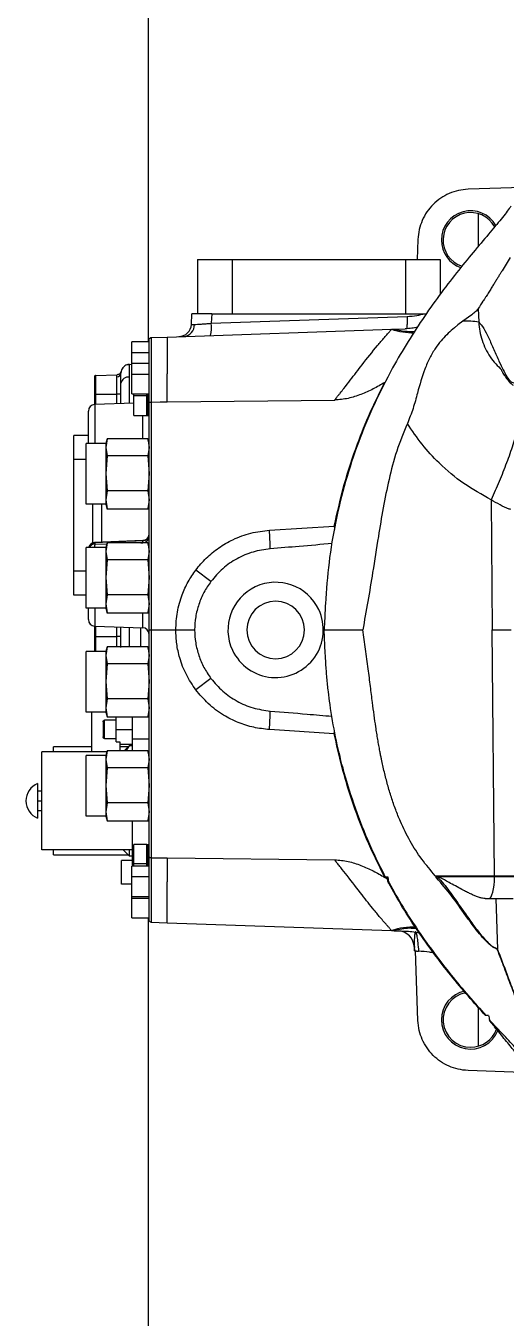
# Model space of a CAD drawing. Header units: millimetres. Extents: x -13464 to 9471, y -517 to 17126.
# Drawn here: x 5096.7 to 5207.5, y 12356.6 to 12654.9 of the extents above; entities that cross this region are included whole.
import ezdxf

# ---------------------------------------------------------------- set-up
doc = ezdxf.new("R2010")
doc.units = ezdxf.units.MM

msp = doc.modelspace()

# ---------------------------------------------------------------- linework, layer by layer
at = {"color": 7, "linetype": 'Continuous', "lineweight": 25}
for p, q in [((5124.94, 12972.7), (5124.94, 12582)), ((5211.31, 12617.65), (5198.75, 12617.21)), ((5201.14, 12604.09), (5201.14, 12611.59)), ((5187.2, 12605.66), (5187.04, 12601)), ((5208.5, 12601.45), (5206.59, 12598.39)), ((5136.34, 12601), (5144.34, 12601)), ((5136.34, 12601), (5136.34, 12588.5)), ((5144.34, 12601), (5144.34, 12588.5)), ((5144.34, 12601), (5184.34, 12601)), ((5184.34, 12601), (5184.34, 12588.5)), ((5184.34, 12601), (5192.34, 12601)), ((5192.34, 12601), (5192.34, 12593)), ((5201.11, 12589.68), (5201.11, 12589.68)), ((5201.11, 12589.68), (5201.21, 12586.56)), ((5134.9, 12586.04), (5135.03, 12588.5)), ((5139.6, 12588.5), (5139.48, 12586.29)), ((5139.48, 12586.29), (5184.67, 12587.86)), ((5139.6, 12588.5), (5188.72, 12588.5)), ((5188.72, 12588.5), (5189.14, 12588.5)), ((5197.57, 12586.78), (5196.41, 12585.89)), ((5199.61, 12588.27), (5197.57, 12586.78)), ((5129.34, 12583.11), (5181.07, 12584.91)), ((5181.07, 12584.91), (5181.68, 12584.94)), ((5181.68, 12584.94), (5184.22, 12585.02)), ((5195.66, 12585.27), (5195.24, 12584.92)), ((5196.41, 12585.89), (5195.66, 12585.27)), ((5125.14, 12582), (5121.14, 12582)), ((5121.14, 12579.5), (5121.14, 12582)), ((5125.63, 12582.98), (5129.34, 12583.11)), ((5125.14, 12579.5), (5121.14, 12579.5)), ((5121.14, 12577), (5121.14, 12579.5)), ((5112.74, 12574.23), (5117.74, 12574.4)), ((5120.58, 12576.8), (5120.57, 12576.7)), ((5120.58, 12576.8), (5121.14, 12576.82)), ((5125.14, 12577), (5121.14, 12577)), ((5121.14, 12574.5), (5121.14, 12577)), ((5125.14, 12574.5), (5121.14, 12574.5)), ((5121.14, 12570), (5121.14, 12574.5)), ((5112.64, 12569.96), (5112.64, 12574.13)), ((5112.74, 12574.23), (5112.74, 12569.96)), ((5117.68, 12569.96), (5117.68, 12573.91)), ((5112.74, 12569.96), (5112.64, 12569.96)), ((5112.64, 12567.52), (5112.64, 12569.96)), ((5112.74, 12569.96), (5117.68, 12569.96)), ((5112.74, 12569.96), (5112.74, 12567.53)), ((5118.64, 12569.96), (5117.68, 12569.96)), ((5117.68, 12567.7), (5117.68, 12569.96)), ((5121.14, 12570), (5125.14, 12570)), ((5121.64, 12569.5), (5121.64, 12570)), ((5124.64, 12569.5), (5121.64, 12569.5)), ((5121.64, 12565.02), (5121.64, 12569.5)), ((5124.64, 12569.5), (5124.64, 12570)), ((5124.64, 12565.02), (5124.64, 12569.5)), ((5124.95, 12565.01), (5124.95, 12570)), ((5129.34, 12568.15), (5168.02, 12568.55)), ((5111.14, 12558.5), (5111.14, 12566.02)), ((5121.64, 12567.84), (5112.59, 12567.52)), ((5112.59, 12567.52), (5112.59, 12558.5)), ((5125.14, 12515.5), (5125.14, 12567.97)), ((5125.63, 12568.11), (5125.63, 12515.5)), ((5121.64, 12565.02), (5124.64, 12565.02)), ((5123.7, 12559.58), (5123.7, 12565.02)), ((5124.64, 12565.02), (5124.95, 12565.01)), ((5111.14, 12560.36), (5107.74, 12560.36)), ((5107.74, 12554.86), (5107.74, 12560.36)), ((5115.44, 12559.6), (5115.14, 12558.5)), ((5115.44, 12559.58), (5115.14, 12557.62)), ((5124.85, 12559.58), (5115.44, 12559.58)), ((5125.14, 12558.5), (5124.85, 12559.61)), ((5124.85, 12559.58), (5125.14, 12557.62)), ((5110.64, 12544.5), (5110.64, 12558.5)), ((5115.14, 12558.5), (5110.64, 12558.5)), ((5115.14, 12558.5), (5115.14, 12557.62)), ((5115.14, 12557.62), (5115.14, 12551.62)), ((5115.14, 12557.62), (5115.44, 12555.66)), ((5125.14, 12557.62), (5124.85, 12555.66)), ((5107.74, 12529.06), (5107.74, 12554.86)), ((5110.64, 12554.86), (5107.74, 12554.86)), ((5115.44, 12555.66), (5115.14, 12551.62)), ((5124.85, 12555.66), (5115.44, 12555.66)), ((5124.85, 12555.66), (5125.14, 12551.62)), ((5115.14, 12551.62), (5115.44, 12547.58)), ((5115.14, 12551.62), (5115.14, 12545.5)), ((5125.14, 12551.62), (5124.85, 12547.58)), ((5115.44, 12547.58), (5115.14, 12545.5)), ((5124.85, 12547.58), (5115.44, 12547.58)), ((5124.85, 12547.58), (5125.14, 12545.5)), ((5115.14, 12544.5), (5110.64, 12544.5)), ((5112.14, 12535.59), (5112.14, 12544.5)), ((5114.14, 12544.5), (5114.14, 12535.66)), ((5115.14, 12545.5), (5115.44, 12543.42)), ((5115.14, 12545.5), (5115.14, 12544.5)), ((5115.14, 12544.5), (5115.44, 12543.4)), ((5125.14, 12545.5), (5124.85, 12543.42)), ((5124.85, 12543.39), (5125.14, 12544.5)), ((5204.07, 12545.53), (5204.34, 12515.5)), ((5115.44, 12543.42), (5124.85, 12543.42)), ((5152.9, 12538.51), (5167.88, 12539.47)), ((5123.71, 12536.14), (5112.58, 12535.67)), ((5112.59, 12535.62), (5112.59, 12535.33)), ((5115.44, 12535.6), (5115.14, 12534.5)), ((5115.44, 12535.58), (5115.14, 12533.62)), ((5124.85, 12535.58), (5115.44, 12535.58)), ((5123.2, 12535.58), (5123.7, 12535.6)), ((5123.7, 12536.09), (5123.71, 12536.13)), ((5123.7, 12535.6), (5123.7, 12536.09)), ((5125.14, 12534.5), (5124.85, 12535.61)), ((5124.85, 12535.58), (5125.14, 12533.62)), ((5110.64, 12520.5), (5110.64, 12534.5)), ((5115.14, 12534.5), (5110.64, 12534.5)), ((5112.59, 12535.33), (5115.38, 12535.4)), ((5115.14, 12534.5), (5115.14, 12533.62)), ((5115.14, 12533.62), (5115.44, 12531.66)), ((5115.14, 12533.62), (5115.14, 12527.62)), ((5125.14, 12533.62), (5124.85, 12531.66)), ((5115.44, 12531.66), (5115.14, 12527.62)), ((5124.85, 12531.66), (5115.44, 12531.66)), ((5124.85, 12531.66), (5125.14, 12527.62)), ((5107.74, 12523.56), (5107.74, 12529.06)), ((5110.64, 12529.06), (5107.74, 12529.06)), ((5115.14, 12527.62), (5115.44, 12523.58)), ((5115.14, 12527.62), (5115.14, 12521.5)), ((5125.14, 12527.62), (5124.85, 12523.58)), ((5139.41, 12526.7), (5135.91, 12529.32)), ((5110.64, 12523.56), (5107.74, 12523.56)), ((5115.44, 12523.58), (5115.14, 12521.5)), ((5115.14, 12521.5), (5115.44, 12519.42)), ((5115.14, 12521.5), (5115.14, 12520.5)), ((5124.85, 12523.58), (5115.44, 12523.58)), ((5124.85, 12523.58), (5125.14, 12521.5)), ((5125.14, 12521.5), (5124.85, 12519.42)), ((5115.14, 12520.5), (5110.64, 12520.5)), ((5111.14, 12517.9), (5111.14, 12520.5)), ((5112.59, 12520.5), (5112.59, 12516.4)), ((5115.14, 12520.5), (5115.44, 12519.4)), ((5115.44, 12519.42), (5124.85, 12519.42)), ((5123.7, 12516.01), (5123.7, 12519.42)), ((5124.85, 12519.39), (5125.14, 12520.5)), ((5112.59, 12516.4), (5123.7, 12516.01)), ((5112.64, 12513.96), (5112.64, 12516.4)), ((5112.74, 12516.39), (5112.74, 12513.96)), ((5117.68, 12513.96), (5117.68, 12516.22)), ((5125.14, 12463.04), (5125.14, 12515.5)), ((5125.63, 12515.5), (5131.3, 12515.5)), ((5125.63, 12515.5), (5125.63, 12462.89)), ((5165.8, 12510.11), (5165.52, 12515.5)), ((5204.86, 12458.75), (5204.34, 12515.5)), ((5204.34, 12515.5), (5208.68, 12515.5)), ((5112.64, 12513.96), (5112.74, 12513.96)), ((5112.64, 12510.5), (5112.64, 12513.96)), ((5112.74, 12513.96), (5117.68, 12513.96)), ((5112.74, 12513.96), (5112.74, 12510.5)), ((5118.64, 12513.96), (5117.68, 12513.96)), ((5117.68, 12511.58), (5117.68, 12513.96)), ((5110.64, 12496.5), (5110.64, 12510.5)), ((5115.14, 12510.5), (5110.64, 12510.5)), ((5115.44, 12511.6), (5115.14, 12510.5)), ((5115.44, 12511.58), (5115.14, 12509.62)), ((5115.14, 12510.5), (5115.14, 12509.62)), ((5115.14, 12509.62), (5115.14, 12503.62)), ((5115.14, 12509.62), (5115.44, 12507.66)), ((5124.85, 12511.58), (5115.44, 12511.58)), ((5125.14, 12510.5), (5124.85, 12511.61)), ((5124.85, 12511.58), (5125.14, 12509.62)), ((5125.14, 12509.62), (5124.85, 12507.66)), ((5115.44, 12507.66), (5115.14, 12503.62)), ((5124.85, 12507.66), (5115.44, 12507.66)), ((5124.85, 12507.66), (5125.14, 12503.62)), ((5115.14, 12503.62), (5115.44, 12499.58)), ((5115.14, 12503.62), (5115.14, 12497.5)), ((5125.14, 12503.62), (5124.85, 12499.58)), ((5139.41, 12504.31), (5135.91, 12501.68)), ((5115.44, 12499.58), (5115.14, 12497.5)), ((5115.14, 12497.5), (5115.44, 12495.42)), ((5115.14, 12497.5), (5115.14, 12496.5)), ((5124.85, 12499.58), (5115.44, 12499.58)), ((5124.85, 12499.58), (5125.14, 12497.5)), ((5125.14, 12497.5), (5124.85, 12495.42)), ((5115.14, 12496.5), (5110.64, 12496.5)), ((5111.89, 12487.34), (5111.89, 12496.5)), ((5114.84, 12490.42), (5114.84, 12494.67)), ((5117.54, 12494.67), (5114.84, 12494.67)), ((5115.14, 12496.5), (5115.44, 12495.4)), ((5115.44, 12495.42), (5124.85, 12495.42)), ((5117.54, 12492.54), (5117.54, 12495.42)), ((5121.24, 12495.42), (5121.24, 12490.3)), ((5124.85, 12495.39), (5125.14, 12496.5)), ((5117.54, 12492.54), (5121.24, 12492.54)), ((5117.54, 12489.63), (5117.54, 12492.54)), ((5167.88, 12491.53), (5152.9, 12492.49)), ((5111.89, 12488.49), (5103.09, 12488.49)), ((5103.09, 12487.34), (5103.09, 12488.49)), ((5114.84, 12490.42), (5117.54, 12490.42)), ((5117.54, 12489.63), (5118.39, 12489.63)), ((5118.39, 12489.63), (5118.39, 12487.58)), ((5118.39, 12489.14), (5121.24, 12489.14)), ((5120.3, 12488.49), (5118.39, 12488.49)), ((5120.55, 12488.74), (5119.39, 12487.58)), ((5120.55, 12488.72), (5119.76, 12487.58)), ((5121.24, 12488.74), (5120.55, 12488.74)), ((5120.55, 12488.74), (5120.55, 12488.72)), ((5121.24, 12488.72), (5120.55, 12488.72)), ((5125.14, 12490.3), (5121.24, 12490.3)), ((5121.24, 12490.3), (5121.24, 12487.58)), ((5100.39, 12464.74), (5100.39, 12487.34)), ((5115.37, 12487.34), (5100.39, 12487.34)), ((5110.64, 12472.5), (5110.64, 12486.5)), ((5115.14, 12486.5), (5110.64, 12486.5)), ((5115.44, 12487.6), (5115.14, 12486.5)), ((5115.44, 12487.58), (5115.14, 12485.62)), ((5115.14, 12486.5), (5115.14, 12485.62)), ((5115.14, 12485.62), (5115.44, 12483.66)), ((5115.14, 12485.62), (5115.14, 12479.62)), ((5124.85, 12487.58), (5115.44, 12487.58)), ((5125.14, 12486.5), (5124.85, 12487.61)), ((5124.85, 12487.58), (5125.14, 12485.62)), ((5125.14, 12485.62), (5124.85, 12483.66)), ((5115.44, 12483.66), (5115.14, 12479.62)), ((5124.85, 12483.66), (5115.44, 12483.66)), ((5124.85, 12483.66), (5125.14, 12479.62)), ((5099.39, 12480.04), (5099.39, 12476.04)), ((5115.14, 12479.62), (5115.44, 12475.58)), ((5115.14, 12479.62), (5115.14, 12473.5)), ((5125.14, 12479.62), (5124.85, 12475.58)), ((5100.39, 12478.29), (5099.39, 12478.29)), ((5099.39, 12476.04), (5099.39, 12472.04)), ((5099.39, 12476.04), (5100.39, 12476.04)), ((5099.39, 12473.79), (5100.39, 12473.79)), ((5115.44, 12475.58), (5115.14, 12473.5)), ((5115.14, 12473.5), (5115.44, 12471.42)), ((5115.14, 12473.5), (5115.14, 12472.5)), ((5124.85, 12475.58), (5115.44, 12475.58)), ((5124.85, 12475.58), (5125.14, 12473.5)), ((5125.14, 12473.5), (5124.85, 12471.42)), ((5115.14, 12472.5), (5110.64, 12472.5)), ((5115.14, 12472.5), (5115.44, 12471.4)), ((5115.44, 12471.42), (5124.85, 12471.42)), ((5121.24, 12471.42), (5121.24, 12464.85)), ((5124.85, 12471.39), (5125.14, 12472.5)), ((5121.24, 12464.74), (5100.39, 12464.74)), ((5103.09, 12463.59), (5103.09, 12464.74)), ((5119.15, 12464.74), (5120.55, 12463.34)), ((5120.55, 12464.74), (5120.55, 12463.34)), ((5121.24, 12464.85), (5121.24, 12461.79)), ((5121.64, 12464.85), (5121.24, 12464.85)), ((5124.64, 12465.99), (5121.64, 12465.99)), ((5121.64, 12461.5), (5121.64, 12465.99)), ((5124.64, 12465.99), (5124.95, 12466)), ((5124.64, 12461.5), (5124.64, 12465.99)), ((5124.95, 12461), (5124.95, 12466)), ((5103.09, 12463.59), (5120.3, 12463.59)), ((5121.24, 12462.29), (5118.74, 12462.29)), ((5118.74, 12456.79), (5118.74, 12462.29)), ((5120.55, 12463.34), (5121.24, 12463.34)), ((5125.14, 12461), (5121.14, 12461)), ((5121.14, 12458.5), (5121.14, 12461)), ((5121.24, 12461.79), (5121.24, 12461)), ((5121.64, 12461.79), (5121.24, 12461.79)), ((5124.64, 12461.5), (5121.64, 12461.5)), ((5121.64, 12461), (5121.64, 12461.5)), ((5124.64, 12461), (5124.64, 12461.5)), ((5129.34, 12462.85), (5168.02, 12462.46)), ((5129.34, 12462.85), (5129.34, 12457.36)), ((5125.14, 12458.5), (5121.14, 12458.5)), ((5121.14, 12454), (5121.14, 12458.5)), ((5180.18, 12457.96), (5179.54, 12458.35)), ((5191.2, 12458.75), (5204.86, 12458.75)), ((5191.41, 12458.5), (5191.37, 12458.5)), ((5191.66, 12458.5), (5191.41, 12458.5)), ((5191.66, 12458.5), (5191.67, 12458.5)), ((5191.67, 12458.5), (5191.66, 12458.5)), ((5191.67, 12458.5), (5191.67, 12458.5)), ((5204.86, 12458.5), (5191.98, 12458.5)), ((5204.86, 12458.75), (5213.59, 12458.75)), ((5204.87, 12458.5), (5204.86, 12458.75)), ((5213.59, 12458.5), (5204.86, 12458.5)), ((5121.14, 12456.79), (5118.74, 12456.79)), ((5121.14, 12454), (5125.14, 12454)), ((5121.14, 12453.5), (5121.14, 12454)), ((5125.14, 12453.5), (5121.14, 12453.5)), ((5121.14, 12449), (5121.14, 12453.5)), ((5129.34, 12447.9), (5129.34, 12454.89)), ((5205.16, 12453.5), (5205.56, 12441.72)), ((5205.16, 12453.5), (5209.14, 12453.5)), ((5121.14, 12449), (5125.14, 12449)), ((5124.94, 12449), (5124.94, 12058.3)), ((5125.63, 12448.03), (5129.34, 12447.9)), ((5129.34, 12447.9), (5181.07, 12446.09)), ((5181.07, 12446.09), (5181.68, 12446.07)), ((5181.68, 12446.07), (5184.22, 12445.98)), ((5186.4, 12441.85), (5186.44, 12441.24)), ((5187.2, 12425.34), (5186.64, 12441.39)), ((5201.14, 12419.41), (5201.14, 12428.46)), ((5203.51, 12426.5), (5202.88, 12426.5)), ((5213.35, 12413.28), (5198.75, 12413.79))]:
    msp.add_line(p, q, dxfattribs=at)
at = {"color": 7, "linetype": 'Continuous', "lineweight": 25, "flags": 128}
for points in [[(5180.72, 12584.45), (5180.91, 12584.71), (5181.07, 12584.91)], [(5120.58, 12576.8), (5120.2, 12576.75), (5120.11, 12576.73)], [(5125.63, 12568.11), (5127.71, 12568.14), (5129.34, 12568.15)], [(5167.88, 12539.47), (5167.92, 12538.89), (5167.93, 12538.7)], [(5112.59, 12535.62), (5112.58, 12535.67), (5112.58, 12535.67)], [(5167.88, 12491.53), (5167.92, 12492.12), (5167.93, 12492.31)], [(5125.63, 12462.89), (5127.71, 12462.87), (5129.34, 12462.85)], [(5203.57, 12453.5), (5203.82, 12453.6), (5204.06, 12453.88), (5204.28, 12454.35), (5204.48, 12454.97), (5204.64, 12455.73), (5204.76, 12456.59), (5204.83, 12457.53), (5204.86, 12458.5)], [(5180.44, 12457.07), (5180.43, 12457.07), (5180.43, 12457.08), (5180.44, 12457.08), (5180.45, 12457.09), (5180.46, 12457.1), (5180.48, 12457.11), (5180.5, 12457.12), (5180.52, 12457.14)]]:
    msp.add_lwpolyline(points, dxfattribs=at)
at = {"color": 7, "linetype": 'Continuous', "lineweight": 25}
for centre, radius, start, end in [((5199.34, 12605.5), 6.75, 29.7417, 180), ((5199.34, 12605.5), 6.35, 28.5404, 251.8267), ((5199.34, 12605.5), 6.75, 180, 250.5524), ((5130.94, 12585.31), 8.59, 347.5122, 6.4878), ((5198.05, 12565.12), 21.67, 81.6131, 91.2664), ((5131.9, 12586.2), 3, 272, 357), ((5132.85, 12585.98), 2.76, 276.1664, 0.8164), ((5186.51, 12602.42), 18.33, 252.7456, 269.4723), ((5117.7, 12574.86), 0.945, 268.7111, 356.6316), ((5120.64, 12574.8), 2, 139.84, 180), ((5112.74, 12574.13), 0.1, 92, 180), ((5120.37, 12572.13), 1.75, 84.0804, 169.1361), ((5112.64, 12566.02), 1.5, 92, 180), ((5124.94, 12564.81), 0.2, 0, 88), ((5070.44, 12532.8), 82.66, 0.9923, 3.9644), ((5112.64, 12534.17), 1.5, 92.407, 167.3403), ((5112.63, 12534.13), 1.49, 91.3513, 165.5923), ((5123.67, 12537.56), 1.47, 270.9784, 359.0357), ((5123.67, 12537.07), 1.47, 270.9784, 359.0357), ((5112.63, 12533.83), 1.5, 91.469, 153.3438), ((5121.05, 12534.66), 8.48, 175.4939, 181.0874), ((5154.34, 12515.5), 11, 25.1965, 205.1965), ((5154.34, 12515.5), 6.64, 90, 270), ((5154.34, 12515.5), 6.64, 270, 90), ((5112.64, 12517.9), 1.5, 180, 268), ((5154.34, 12515.5), 11, 205.1965, 25.1965), ((5123.64, 12514.51), 1.5, 0, 88), ((5070.44, 12498.21), 82.66, 356.0356, 359.0077), ((5101.01, 12476.04), 4.31, 111.9613, 248.0387), ((5124.94, 12466.2), 0.2, 272, 0), ((5180.25, 12457.93), 0.0792, 161.4688, 206.2217), ((5193.01, 12457.12), 1.92, 134.282, 142.8352), ((5180.36, 12458.01), 0.215, 213.6229, 259.742), ((5186.47, 12428.76), 18.16, 89.1751, 107.3033), ((5182.37, 12442.05), 4, 1.9318, 87.9465), ((5204.16, 12442.93), 0.455, 171.9374, 189.6048), ((5206.05, 12441.74), 0.496, 181.8249, 191.8614), ((5206.06, 12441.71), 0.494, 181.7882, 192.0611), ((5199.34, 12425.5), 6.75, 101.2506, 180), ((5199.34, 12425.5), 6.35, 100.3984, 270), ((5199.34, 12425.5), 6.75, 180, 338.1749), ((5199.34, 12425.5), 6.35, 270, 340.1373)]:
    msp.add_arc(centre, radius, start, end, dxfattribs=at)
for points, knots in [([(5198.75, 12617.21), (5198.01, 12617.15), (5196.51, 12617.01), (5194.37, 12616.29), (5192.39, 12615.21), (5190.66, 12613.77), (5189.21, 12612.03), (5188.13, 12610.06), (5187.4, 12607.91), (5187.27, 12606.42), (5187.2, 12605.66)], [0, 0, 0, 0, 0.1248471, 0.2499731, 0.3745516, 0.4998155, 0.6243097, 0.7495775, 0.8741669, 1, 1, 1, 1]), ([(5208.63, 12613.33), (5208.38, 12612.95), (5207.86, 12612.19), (5206.75, 12610.77), (5205.42, 12609.16), (5203.39, 12606.74), (5200.46, 12603.3), (5196.6, 12598.6), (5192.61, 12593.45), (5188.66, 12587.92), (5184.87, 12582.09), (5180.9, 12575.31), (5176.96, 12567.56), (5173.33, 12558.8), (5170.37, 12549.77), (5168.11, 12540.52), (5166.51, 12531.08), (5166.06, 12524.71), (5165.83, 12521.53)], [0, 0, 0, 0, 0.030675, 0.061603, 0.092632, 0.123637, 0.185799, 0.247678, 0.310101, 0.372379, 0.434563, 0.497177, 0.581003, 0.664379, 0.747722, 0.831593, 0.915801, 1, 1, 1, 1]), ([(5206.59, 12598.39), (5206.48, 12598.2), (5206.23, 12597.81), (5205.85, 12597.19), (5205.44, 12596.52), (5204.98, 12595.8), (5204.5, 12595.01), (5203.96, 12594.15), (5203.48, 12593.37), (5203.08, 12592.74), (5202.82, 12592.33), (5202.62, 12592.01), (5202.41, 12591.7), (5201.91, 12591), (5201.47, 12590.27), (5201.11, 12589.68)], [0, 0, 0, 0, 0.063614, 0.13347, 0.209569, 0.29191, 0.380493, 0.475318, 0.586615, 0.645182, 0.69241, 0.728297, 0.757118, 0.806395, 1, 1, 1, 1]), ([(5201.11, 12589.68), (5200.97, 12589.47), (5200.7, 12589.09), (5199.96, 12588.53), (5199.61, 12588.27)], [0, 0, 0, 0, 0.537735, 1, 1, 1, 1]), ([(5139.6, 12588.5), (5138.93, 12588.5), (5137.56, 12588.5), (5136.05, 12588.5), (5135.17, 12588.5), (5135.07, 12588.5), (5135.03, 12588.5)], [0, 0, 0, 0, 0.27139, 0.562085, 0.788553, 1, 1, 1, 1]), ([(5135.6, 12586.02), (5135.83, 12586.03), (5136.28, 12586.05), (5137.21, 12586.11), (5138.29, 12586.19), (5139.08, 12586.25), (5139.48, 12586.29)], [0, 0, 0, 0, 0.246865, 0.498815, 0.740572, 1, 1, 1, 1]), ([(5184.67, 12587.86), (5185.44, 12587.92), (5186.81, 12588.01), (5188.14, 12588.35), (5188.72, 12588.5)], [0, 0, 0, 0, 0.559929, 1, 1, 1, 1]), ([(5201.21, 12586.56), (5201.59, 12586.13), (5202.36, 12585.26), (5203.53, 12582.91), (5204.71, 12580.23), (5205.81, 12577.66), (5206.82, 12575.5), (5207.74, 12573.88), (5208.64, 12572.72), (5209.22, 12572.55), (5209.51, 12572.47)], [0, 0, 0, 0, 0.139374, 0.279545, 0.420282, 0.561116, 0.671506, 0.781457, 0.890912, 1, 1, 1, 1]), ([(5201.21, 12586.56), (5201.27, 12585.84), (5201.39, 12584.4), (5201.95, 12582.32), (5202.77, 12580.33), (5204.19, 12577.86), (5205.59, 12576.44), (5206.53, 12575.5)], [0, 0, 0, 0, 0.157751, 0.317625, 0.48387, 0.655771, 1, 1, 1, 1]), ([(5134.9, 12586.04), (5134.93, 12586.03), (5134.99, 12586.01), (5135.4, 12586.02), (5135.6, 12586.02)], [0, 0, 0, 0, 0.506632, 1, 1, 1, 1]), ([(5168.2, 12568.88), (5168.22, 12568.91), (5168.25, 12568.95), (5168.31, 12569.02), (5168.4, 12569.13), (5168.56, 12569.33), (5168.85, 12569.69), (5169.38, 12570.34), (5170.32, 12571.53), (5172.02, 12573.73), (5174.6, 12577.1), (5177.19, 12580.36), (5179.15, 12582.68), (5180.02, 12583.68), (5180.45, 12584.15), (5180.63, 12584.36), (5180.72, 12584.45)], [0, 0, 0, 0, 0.004107, 0.007324, 0.013086, 0.023435, 0.042101, 0.076026, 0.138349, 0.25455, 0.474234, 0.767554, 0.898108, 0.95532, 0.980377, 1, 1, 1, 1]), ([(5181.68, 12584.94), (5182.7, 12584.71), (5184.34, 12584.35), (5185.88, 12584.42), (5186.46, 12584.44)], [0, 0, 0, 0, 0.619477, 1, 1, 1, 1]), ([(5187.06, 12585.36), (5186.64, 12585.28), (5185.71, 12585.09), (5184.75, 12585.05), (5184.22, 12585.02)], [0, 0, 0, 0, 0.450069, 1, 1, 1, 1]), ([(5195.24, 12584.92), (5194.78, 12584.51), (5193.88, 12583.71), (5192.5, 12582.28), (5191.66, 12581.15), (5191.25, 12580.58)], [0, 0, 0, 0, 0.350752, 0.676177, 1, 1, 1, 1]), ([(5125.14, 12582.48), (5125.15, 12582.52), (5125.15, 12582.59), (5125.19, 12582.71), (5125.26, 12582.81), (5125.35, 12582.89), (5125.44, 12582.94), (5125.53, 12582.97), (5125.6, 12582.98), (5125.63, 12582.98)], [0, 0, 0, 0, 0.156094, 0.2915452, 0.4999968, 0.6324633, 0.7596379, 0.8819786, 1, 1, 1, 1]), ([(5125.14, 12567.97), (5125.14, 12569.48), (5125.14, 12572.51), (5125.14, 12577.36), (5125.14, 12580.54), (5125.14, 12582.48)], [0, 0, 0, 0, 0.2800791, 0.5601266, 1, 1, 1, 1]), ([(5125.63, 12582.98), (5125.63, 12581.94), (5125.63, 12579.76), (5125.63, 12576.15), (5125.63, 12572.31), (5125.63, 12569.48), (5125.63, 12568.11)], [0, 0, 0, 0, 0.2326274, 0.4919933, 0.7550369, 1, 1, 1, 1]), ([(5129.34, 12583.11), (5129.34, 12582.29), (5129.34, 12580.56), (5129.34, 12577.75), (5129.34, 12575.68), (5129.34, 12574.62)], [0, 0, 0, 0, 0.306031, 0.646091, 1, 1, 1, 1]), ([(5191.25, 12580.58), (5190.79, 12579.84), (5189.87, 12578.35), (5188.41, 12574.89), (5187.6, 12572.07), (5187.07, 12570.19)], [0, 0, 0, 0, 0.249706, 0.500354, 1, 1, 1, 1]), ([(5117.68, 12573.91), (5117.68, 12573.99), (5117.68, 12574.07), (5117.69, 12574.15), (5117.7, 12574.2), (5117.72, 12574.35), (5117.73, 12574.38), (5117.74, 12574.4)], [0, 0, 0, 0, 0.250635, 0.25988, 0.3252, 0.499961, 1, 1, 1, 1]), ([(5118.69, 12575.2), (5118.65, 12575.1), (5118.59, 12574.88), (5118.36, 12574.63), (5118.07, 12574.45), (5117.85, 12574.42), (5117.74, 12574.4)], [0, 0, 0, 0, 0.242909, 0.5, 0.757091, 1, 1, 1, 1]), ([(5118.64, 12572.46), (5118.64, 12572.84), (5118.64, 12573.62), (5118.64, 12574.56), (5118.64, 12574.71), (5118.64, 12574.8)], [0, 0, 0, 0, 0.2780113, 0.561412, 1, 1, 1, 1]), ([(5120.57, 12576.75), (5120.39, 12576.74), (5120.02, 12576.71), (5119.49, 12576.46), (5119.04, 12576.06), (5118.87, 12575.7), (5118.78, 12575.52)], [0, 0, 0, 0, 0.237866, 0.489784, 0.74723, 1, 1, 1, 1]), ([(5120.57, 12576.7), (5120.57, 12576.68), (5120.56, 12576.6), (5120.55, 12576.05), (5120.55, 12575.15), (5120.55, 12574.29), (5120.55, 12573.87)], [0, 0, 0, 0, 0.1550675, 0.4445208, 0.7261608, 1, 1, 1, 1]), ([(5129.34, 12574.29), (5129.34, 12574.35), (5129.34, 12574.46), (5129.34, 12574.57), (5129.34, 12574.62)], [0, 0, 0, 0, 0.55976, 1, 1, 1, 1]), ([(5206.45, 12575.5), (5206.45, 12575.48), (5206.45, 12575.44), (5206.54, 12575.25), (5206.75, 12574.87), (5207.22, 12574.1), (5208, 12573.06), (5208.69, 12572.3), (5209.09, 12572.07), (5209.17, 12572.02)], [0, 0, 0, 0, 0.079892, 0.175265, 0.28027, 0.524967, 0.747412, 0.947027, 1, 1, 1, 1]), ([(5118.64, 12567.86), (5118.64, 12568.09), (5118.64, 12568.9), (5118.64, 12570.57), (5118.64, 12571.75), (5118.64, 12572.46)], [0, 0, 0, 0, 0.130999, 0.472205, 1, 1, 1, 1]), ([(5120.55, 12573.87), (5120.55, 12573.41), (5120.55, 12572.46), (5120.55, 12570.74), (5120.56, 12569.16), (5120.57, 12568.15), (5120.57, 12567.8)], [0, 0, 0, 0, 0.274771, 0.55737, 0.847809, 1, 1, 1, 1]), ([(5129.34, 12568.15), (5129.34, 12569.19), (5129.34, 12571.33), (5129.34, 12573.28), (5129.34, 12574.29)], [0, 0, 0, 0, 0.482758, 1, 1, 1, 1]), ([(5167.88, 12539.47), (5168.6, 12542.69), (5170.02, 12549.12), (5172.92, 12557.84), (5176.08, 12565.71), (5178.39, 12570.34), (5179.54, 12572.65)], [0, 0, 0, 0, 0.279704, 0.560094, 0.780324, 1, 1, 1, 1]), ([(5179.54, 12572.65), (5178.66, 12572.13), (5176.88, 12571.08), (5174.05, 12569.83), (5171.11, 12568.84), (5169.05, 12568.64), (5168.02, 12568.55)], [0, 0, 0, 0, 0.249781, 0.500076, 0.75013, 1, 1, 1, 1]), ([(5210.9, 12572.11), (5211.05, 12571.71), (5211.39, 12570.84), (5211.42, 12568.65), (5211.08, 12565.74), (5210.3, 12562.24), (5209.15, 12558.31), (5207.69, 12554.12), (5206, 12549.84), (5204.71, 12546.95), (5204.07, 12545.53)], [0, 0, 0, 0, 0.111281, 0.240311, 0.371937, 0.504409, 0.633582, 0.760164, 0.882696, 1, 1, 1, 1]), ([(5168.02, 12568.55), (5168.06, 12568.61), (5168.11, 12568.72), (5168.17, 12568.83), (5168.2, 12568.88)], [0, 0, 0, 0, 0.56, 1, 1, 1, 1]), ([(5187.07, 12570.19), (5186.75, 12569), (5186.13, 12566.61), (5185.21, 12564.29), (5184.75, 12563.13)], [0, 0, 0, 0, 0.499435, 1, 1, 1, 1]), ([(5125.14, 12567.97), (5125.15, 12567.98), (5125.15, 12568), (5125.2, 12568.03), (5125.26, 12568.07), (5125.36, 12568.09), (5125.47, 12568.11), (5125.56, 12568.11), (5125.63, 12568.11)], [0, 0, 0, 0, 0.154869, 0.2900177, 0.5005177, 0.6315262, 0.7584673, 1, 1, 1, 1]), ([(5184.75, 12563.13), (5183.88, 12561.03), (5182.15, 12556.84), (5180.47, 12550.27), (5179.13, 12543.68), (5177.95, 12536.51), (5176.82, 12529.3), (5175.66, 12522.11), (5174.84, 12517.69), (5174.44, 12515.5)], [0, 0, 0, 0, 0.140078, 0.278967, 0.415977, 0.553151, 0.724358, 0.863289, 1, 1, 1, 1]), ([(5204.07, 12545.53), (5201.93, 12546.73), (5197.64, 12549.11), (5192.37, 12553.58), (5188.02, 12558.26), (5185.84, 12561.51), (5184.75, 12563.13)], [0, 0, 0, 0, 0.280226, 0.559858, 0.780857, 1, 1, 1, 1]), ([(5208.63, 12543.29), (5208.51, 12543.33), (5206.91, 12543.87), (5205.43, 12544.74), (5204.07, 12545.53)], [0, 0, 0, 0, 0.074268, 1, 1, 1, 1]), ([(5135.91, 12529.32), (5136.69, 12530.27), (5138.26, 12532.17), (5141.17, 12534.53), (5144.62, 12536.53), (5148.57, 12538), (5151.47, 12538.34), (5152.9, 12538.51)], [0, 0, 0, 0, 0.183691, 0.371467, 0.56096, 0.783, 1, 1, 1, 1]), ([(5123.7, 12536.09), (5121.62, 12536), (5117.92, 12535.85), (5114.22, 12535.69), (5112.59, 12535.62)], [0, 0, 0, 0, 0.56, 1, 1, 1, 1]), ([(5124.45, 12536.35), (5124.35, 12536.3), (5124.13, 12536.19), (5123.86, 12536.16), (5123.71, 12536.14)], [0, 0, 0, 0, 0.4364207, 1, 1, 1, 1]), ([(5153.09, 12534.23), (5151.76, 12534.04), (5149.1, 12533.66), (5145.38, 12532.04), (5142.02, 12529.77), (5140.28, 12527.72), (5139.41, 12526.7)], [0, 0, 0, 0, 0.249786, 0.500367, 0.749672, 1, 1, 1, 1]), ([(5167.38, 12535.43), (5164.86, 12535.21), (5160.09, 12534.8), (5155.33, 12534.41), (5153.09, 12534.23)], [0, 0, 0, 0, 0.529975, 1, 1, 1, 1]), ([(5131.3, 12515.5), (5131.37, 12516.88), (5131.51, 12519.65), (5132.6, 12523.38), (5134.06, 12526.64), (5135.3, 12528.43), (5135.91, 12529.32)], [0, 0, 0, 0, 0.278447, 0.560429, 0.78162, 1, 1, 1, 1]), ([(5139.41, 12526.7), (5138.85, 12525.87), (5137.72, 12524.21), (5136.56, 12521.43), (5135.79, 12518.52), (5135.68, 12516.51), (5135.63, 12515.5)], [0, 0, 0, 0, 0.249445, 0.499361, 0.748477, 1, 1, 1, 1]), ([(5165.8, 12520.89), (5165.78, 12520.44), (5165.73, 12519.54), (5165.64, 12517.75), (5165.57, 12516.4), (5165.52, 12515.5)], [0, 0, 0, 0, 0.25, 0.5, 1, 1, 1, 1]), ([(5165.83, 12521.53), (5165.82, 12521.42), (5165.81, 12521.21), (5165.8, 12521), (5165.8, 12520.89)], [0, 0, 0, 0, 0.499985, 1, 1, 1, 1]), ([(5118.64, 12511.46), (5118.64, 12511.9), (5118.64, 12512.78), (5118.64, 12514.4), (5118.64, 12515.61), (5118.64, 12516.22)], [0, 0, 0, 0, 0.325042, 0.656386, 1, 1, 1, 1]), ([(5120.57, 12516.12), (5120.57, 12515.77), (5120.56, 12514.77), (5120.55, 12513.21), (5120.55, 12512.11), (5120.55, 12511.58)], [0, 0, 0, 0, 0.21425, 0.623119, 1, 1, 1, 1]), ([(5123.24, 12511.58), (5123.24, 12512.08), (5123.24, 12513.14), (5123.23, 12514.67), (5123.22, 12515.68), (5123.22, 12516.03)], [0, 0, 0, 0, 0.362779, 0.780876, 1, 1, 1, 1]), ([(5125.14, 12515.5), (5125.15, 12515.5), (5125.17, 12515.5), (5125.3, 12515.5), (5125.46, 12515.5), (5125.57, 12515.5), (5125.63, 12515.5)], [0, 0, 0, 0, 0.270741, 0.56237, 0.789333, 1, 1, 1, 1]), ([(5131.3, 12515.5), (5131.75, 12515.5), (5132.65, 12515.5), (5133.86, 12515.5), (5134.92, 12515.5), (5135.38, 12515.5), (5135.63, 12515.5)], [0, 0, 0, 0, 0.251968, 0.499713, 0.73413, 1, 1, 1, 1]), ([(5135.91, 12501.68), (5135.14, 12502.83), (5133.59, 12505.13), (5132.22, 12508.76), (5131.43, 12512.25), (5131.34, 12514.42), (5131.3, 12515.5)], [0, 0, 0, 0, 0.278374, 0.560338, 0.781558, 1, 1, 1, 1]), ([(5135.63, 12515.5), (5135.68, 12514.5), (5135.79, 12512.5), (5136.56, 12509.58), (5137.72, 12506.79), (5138.85, 12505.14), (5139.41, 12504.31)], [0, 0, 0, 0, 0.249984, 0.499968, 0.750395, 1, 1, 1, 1]), ([(5165.52, 12515.5), (5166.55, 12515.5), (5168.51, 12515.5), (5171.59, 12515.5), (5173.39, 12515.5), (5174.44, 12515.5)], [0, 0, 0, 0, 0.310294, 0.596533, 1, 1, 1, 1]), ([(5191.2, 12458.75), (5190.12, 12460), (5187.97, 12462.5), (5185.31, 12466.75), (5183.39, 12470.62), (5182.01, 12474.03), (5181.03, 12476.85), (5180.17, 12479.76), (5179.42, 12482.69), (5178.99, 12484.66), (5178.78, 12485.65), (5178.78, 12485.65), (5178.78, 12485.66), (5178.77, 12485.67), (5178.77, 12485.7), (5178.76, 12485.74), (5178.75, 12485.82), (5178.72, 12485.96), (5178.66, 12486.23), (5178.55, 12486.76), (5178.38, 12487.66), (5178.16, 12488.86), (5177.92, 12490.23), (5177.69, 12491.65), (5177.4, 12493.53), (5177.06, 12495.89), (5176.65, 12499), (5176.21, 12502.56), (5175.7, 12506.67), (5175.14, 12511.03), (5174.67, 12514.02), (5174.44, 12515.5)], [0, 0, 0, 0, 0.082951, 0.16577, 0.250134, 0.29854, 0.348832, 0.39914, 0.449343, 0.499447, 0.499525, 0.499586, 0.499696, 0.499892, 0.500245, 0.50088, 0.502031, 0.504143, 0.508096, 0.515731, 0.531202, 0.553456, 0.576552, 0.600493, 0.625279, 0.670807, 0.719254, 0.781546, 0.849159, 0.925402, 1, 1, 1, 1]), ([(5179.65, 12458.5), (5178.26, 12461.32), (5175.54, 12466.82), (5172.35, 12475.23), (5169.91, 12483.18), (5168.1, 12490.84), (5167.08, 12496.76), (5166.49, 12501.32), (5166.17, 12504.47), (5165.94, 12507.42), (5165.84, 12509.32), (5165.8, 12510.11)], [0, 0, 0, 0, 0.1749726, 0.341719, 0.5002974, 0.6382026, 0.7798116, 0.834792, 0.8942681, 0.9557477, 1, 1, 1, 1]), ([(5139.41, 12504.31), (5140.28, 12503.29), (5142.02, 12501.24), (5145.37, 12498.97), (5149.09, 12497.35), (5151.75, 12496.97), (5153.09, 12496.78)], [0, 0, 0, 0, 0.249803, 0.499814, 0.74873, 1, 1, 1, 1]), ([(5152.9, 12492.49), (5151.69, 12492.63), (5149.23, 12492.9), (5145.66, 12494.05), (5142.1, 12495.84), (5138.71, 12498.34), (5136.84, 12500.58), (5135.91, 12501.68)], [0, 0, 0, 0, 0.18378, 0.371608, 0.56111, 0.783101, 1, 1, 1, 1]), ([(5153.09, 12496.78), (5155.93, 12496.54), (5160.69, 12496.15), (5165.44, 12495.74), (5167.36, 12495.58)], [0, 0, 0, 0, 0.596805, 1, 1, 1, 1]), ([(5114.54, 12494.26), (5114.55, 12494.31), (5114.55, 12494.4), (5114.6, 12494.51), (5114.66, 12494.58), (5114.71, 12494.63), (5114.77, 12494.66), (5114.82, 12494.66), (5114.84, 12494.67)], [0, 0, 0, 0, 0.2578278, 0.4980781, 0.6243737, 0.7487862, 0.8750914, 1, 1, 1, 1]), ([(5114.54, 12494.26), (5114.54, 12493.99), (5114.54, 12493.41), (5114.54, 12492.38), (5114.54, 12491.47), (5114.54, 12491.04), (5114.54, 12490.83)], [0, 0, 0, 0, 0.270519, 0.562364, 0.78948, 1, 1, 1, 1]), ([(5114.84, 12490.42), (5114.82, 12490.43), (5114.78, 12490.43), (5114.72, 12490.46), (5114.66, 12490.5), (5114.6, 12490.58), (5114.55, 12490.69), (5114.55, 12490.78), (5114.54, 12490.83)], [0, 0, 0, 0, 0.119857, 0.237599, 0.362336, 0.501818, 0.738682, 1, 1, 1, 1]), ([(5179.54, 12458.35), (5178.09, 12461.31), (5175.18, 12467.22), (5171.98, 12475.84), (5169.53, 12483.95), (5168.43, 12489.01), (5167.88, 12491.53)], [0, 0, 0, 0, 0.279673, 0.560056, 0.780298, 1, 1, 1, 1]), ([(5125.63, 12462.89), (5125.56, 12462.89), (5125.47, 12462.9), (5125.36, 12462.92), (5125.26, 12462.94), (5125.17, 12462.98), (5125.15, 12463.02), (5125.14, 12463.04)], [0, 0, 0, 0, 0.241927, 0.369048, 0.500224, 0.750054, 1, 1, 1, 1]), ([(5125.14, 12448.53), (5125.14, 12449.75), (5125.14, 12452.19), (5125.14, 12455.88), (5125.14, 12459.44), (5125.14, 12461.84), (5125.14, 12463.04)], [0, 0, 0, 0, 0.280082, 0.560132, 0.780134, 1, 1, 1, 1]), ([(5125.63, 12462.89), (5125.63, 12461.53), (5125.63, 12458.69), (5125.63, 12454.85), (5125.63, 12451.25), (5125.63, 12449.06), (5125.63, 12448.03)], [0, 0, 0, 0, 0.244963, 0.508007, 0.767373, 1, 1, 1, 1]), ([(5168.2, 12462.12), (5168.2, 12462.12), (5168.2, 12462.12), (5168.19, 12462.12), (5168.19, 12462.12), (5168.19, 12462.13), (5168.19, 12462.13), (5168.19, 12462.13), (5168.18, 12462.14), (5168.18, 12462.16), (5168.16, 12462.19), (5168.14, 12462.24), (5168.09, 12462.33), (5168.05, 12462.41), (5168.02, 12462.46)], [0, 0, 0, 0, 0.001699, 0.003033, 0.005416, 0.009672, 0.017271, 0.030841, 0.055073, 0.098345, 0.175616, 0.3136, 0.56, 1, 1, 1, 1]), ([(5168.02, 12462.46), (5169.05, 12462.36), (5171.11, 12462.17), (5174.06, 12461.17), (5176.88, 12459.92), (5178.66, 12458.87), (5179.54, 12458.35)], [0, 0, 0, 0, 0.250357, 0.500033, 0.750956, 1, 1, 1, 1]), ([(5180.72, 12446.56), (5180.65, 12446.63), (5180.53, 12446.76), (5180.31, 12447), (5180, 12447.36), (5179.43, 12448), (5178.44, 12449.17), (5176.68, 12451.29), (5174.11, 12454.54), (5171.57, 12457.88), (5169.66, 12460.32), (5168.83, 12461.35), (5168.47, 12461.78), (5168.32, 12461.97), (5168.24, 12462.06), (5168.21, 12462.1), (5168.2, 12462.12)], [0, 0, 0, 0, 0.0161428, 0.0288536, 0.0516092, 0.092385, 0.1654516, 0.2959525, 0.5258019, 0.8027905, 0.9159716, 0.9636002, 0.9840852, 0.9930061, 0.9969134, 1, 1, 1, 1]), ([(5179.65, 12458.5), (5179.76, 12458.5), (5179.96, 12458.5), (5180.16, 12458.5), (5180.25, 12458.5)], [0, 0, 0, 0, 0.560006, 1, 1, 1, 1]), ([(5180.12, 12458.5), (5180.13, 12458.43), (5180.15, 12458.23), (5180.17, 12458.02), (5180.18, 12457.89)], [0, 0, 0, 0, 0.366323, 1, 1, 1, 1]), ([(5180.44, 12457.07), (5180.37, 12457.22), (5180.24, 12457.5), (5180.2, 12457.8), (5180.18, 12457.95)], [0, 0, 0, 0, 0.504466, 1, 1, 1, 1]), ([(5180.25, 12458.5), (5180.26, 12458.37), (5180.29, 12458.14), (5180.31, 12457.9), (5180.32, 12457.8)], [0, 0, 0, 0, 0.559997, 1, 1, 1, 1]), ([(5191.37, 12458.5), (5191.33, 12458.55), (5191.28, 12458.63), (5191.22, 12458.71), (5191.2, 12458.75)], [0, 0, 0, 0, 0.560012, 1, 1, 1, 1]), ([(5191.27, 12458.5), (5191.29, 12458.5), (5191.32, 12458.5), (5191.35, 12458.5), (5191.37, 12458.5)], [0, 0, 0, 0, 0.559993, 1, 1, 1, 1]), ([(5191.48, 12458.29), (5191.44, 12458.33), (5191.37, 12458.4), (5191.3, 12458.47), (5191.27, 12458.5)], [0, 0, 0, 0, 0.559888, 1, 1, 1, 1]), ([(5203.72, 12442.86), (5203.3, 12443.26), (5202.47, 12444.06), (5201.03, 12445.78), (5199.56, 12447.69), (5197.54, 12450.45), (5195.04, 12454.13), (5192.66, 12456.9), (5191.48, 12458.29)], [0, 0, 0, 0, 0.124792, 0.2499751, 0.3753977, 0.5003444, 0.7510707, 1, 1, 1, 1]), ([(5191.98, 12458.5), (5191.92, 12458.5), (5191.82, 12458.5), (5191.71, 12458.5), (5191.67, 12458.5)], [0, 0, 0, 0, 0.560001, 1, 1, 1, 1]), ([(5191.67, 12458.5), (5192.16, 12457.97), (5193.13, 12456.91), (5194.47, 12455.16), (5195.73, 12453.38), (5196.96, 12451.62), (5198.09, 12450.01), (5199.14, 12448.53), (5200.11, 12447.2), (5201.25, 12445.71), (5202.51, 12444.18), (5203.33, 12443.38), (5203.71, 12443)], [0, 0, 0, 0, 0.099557, 0.196946, 0.304737, 0.402719, 0.500572, 0.585951, 0.668649, 0.750201, 0.881785, 1, 1, 1, 1]), ([(5202.69, 12453.5), (5202.49, 12453.52), (5202.08, 12453.54), (5201.35, 12453.74), (5200.57, 12454.02), (5199.74, 12454.37), (5198.88, 12454.78), (5197.84, 12455.31), (5196.56, 12455.99), (5195.16, 12456.76), (5193.62, 12457.62), (5192.58, 12458.18), (5191.98, 12458.5)], [0, 0, 0, 0, 0.0776102, 0.1609881, 0.2508226, 0.3280665, 0.4111901, 0.5003769, 0.6173999, 0.7505889, 0.8575673, 1, 1, 1, 1]), ([(5129.34, 12454.89), (5129.34, 12455.35), (5129.34, 12456.16), (5129.34, 12456.99), (5129.34, 12457.36)], [0, 0, 0, 0, 0.561181, 1, 1, 1, 1]), ([(5180.32, 12457.8), (5180.34, 12457.69), (5180.37, 12457.47), (5180.47, 12457.25), (5180.52, 12457.14)], [0, 0, 0, 0, 0.500093, 1, 1, 1, 1]), ([(5202.77, 12426.5), (5201.44, 12427.98), (5198.78, 12430.92), (5194.74, 12435.75), (5190.84, 12440.78), (5187.1, 12446.02), (5183.59, 12451.43), (5181.49, 12455.19), (5180.44, 12457.07)], [0, 0, 0, 0, 0.169077, 0.336583, 0.502071, 0.66744, 0.833386, 1, 1, 1, 1]), ([(5180.52, 12457.14), (5181.58, 12455.24), (5183.69, 12451.46), (5187.23, 12446.04), (5190.97, 12440.79), (5194.88, 12435.75), (5198.91, 12430.92), (5201.55, 12427.98), (5202.88, 12426.5)], [0, 0, 0, 0, 0.1672419, 0.3337565, 0.4990109, 0.6642634, 0.8314885, 1, 1, 1, 1]), ([(5202.69, 12453.5), (5203.08, 12453.5), (5203.87, 12453.5), (5204.82, 12453.5), (5205.03, 12453.5), (5205.16, 12453.5)], [0, 0, 0, 0, 0.279205, 0.560554, 1, 1, 1, 1]), ([(5125.63, 12448.03), (5125.6, 12448.03), (5125.53, 12448.04), (5125.44, 12448.07), (5125.35, 12448.12), (5125.26, 12448.2), (5125.19, 12448.3), (5125.15, 12448.42), (5125.15, 12448.49), (5125.14, 12448.53)], [0, 0, 0, 0, 0.117995, 0.240331, 0.367523, 0.500027, 0.708398, 0.84386, 1, 1, 1, 1]), ([(5181.07, 12446.09), (5181, 12446.18), (5180.88, 12446.33), (5180.77, 12446.49), (5180.72, 12446.56)], [0, 0, 0, 0, 0.5600003, 1, 1, 1, 1]), ([(5186.83, 12446.52), (5186.3, 12446.57), (5184.67, 12446.73), (5182.89, 12446.34), (5181.68, 12446.07)], [0, 0, 0, 0, 0.323685, 1, 1, 1, 1]), ([(5184.22, 12445.98), (5184.75, 12445.96), (5185.85, 12445.9), (5186.92, 12445.69), (5187.47, 12445.58)], [0, 0, 0, 0, 0.4787, 1, 1, 1, 1]), ([(5186.59, 12445.9), (5186.55, 12445.82), (5186.47, 12445.66), (5186.33, 12444.39), (5186.35, 12443), (5186.36, 12442.18)], [0, 0, 0, 0, 0.313592, 0.592129, 1, 1, 1, 1]), ([(5186.59, 12445.9), (5186.65, 12445.84), (5186.76, 12445.71), (5186.95, 12444.76), (5187.15, 12443.33), (5187.27, 12442.01), (5187.33, 12441.34)], [0, 0, 0, 0, 0.2508659, 0.5006387, 0.7499297, 1, 1, 1, 1]), ([(5186.42, 12441.41), (5186.41, 12441.56), (5186.39, 12441.82), (5186.37, 12442.07), (5186.36, 12442.18)], [0, 0, 0, 0, 0.56021, 1, 1, 1, 1]), ([(5186.42, 12441.41), (5186.43, 12441.41), (5186.43, 12441.41), (5186.58, 12441.4), (5186.76, 12441.39), (5186.93, 12441.37), (5187.12, 12441.36), (5187.26, 12441.35), (5187.33, 12441.34)], [0, 0, 0, 0, 0.248184, 0.497729, 0.62552, 0.748938, 0.874729, 1, 1, 1, 1]), ([(5190.94, 12440.9), (5190.58, 12440.97), (5189.38, 12441.17), (5188.17, 12441.27), (5187.33, 12441.34)], [0, 0, 0, 0, 0.3069724, 1, 1, 1, 1]), ([(5203.71, 12443), (5203.82, 12442.9), (5204.03, 12442.72), (5204.32, 12442.5), (5204.58, 12442.33), (5204.81, 12442.2), (5204.97, 12442.15), (5205.1, 12442.09), (5205.24, 12442.02), (5205.39, 12441.93), (5205.51, 12441.83), (5205.54, 12441.76), (5205.56, 12441.72)], [0, 0, 0, 0, 0.1007681, 0.2003993, 0.2998455, 0.3986724, 0.50054, 0.5311357, 0.6167051, 0.7498782, 0.8746667, 1, 1, 1, 1]), ([(5205.57, 12441.64), (5205.45, 12441.76), (5205.27, 12441.93), (5204.49, 12442.21), (5203.97, 12442.64), (5203.72, 12442.86)], [0, 0, 0, 0, 0.496357, 0.747861, 1, 1, 1, 1]), ([(5205.56, 12441.72), (5205.56, 12441.72), (5205.56, 12441.71), (5205.57, 12441.7), (5205.57, 12441.69)], [0, 0, 0, 0, 0.559991, 1, 1, 1, 1]), ([(5205.57, 12441.69), (5206.01, 12440.55), (5206.88, 12438.26), (5208.09, 12435.03), (5209.21, 12432.05), (5209.89, 12430.24), (5210.24, 12429.34)], [0, 0, 0, 0, 0.2799996, 0.5599998, 0.7799999, 1, 1, 1, 1]), ([(5205.58, 12441.6), (5205.58, 12441.61), (5205.57, 12441.62), (5205.57, 12441.63), (5205.57, 12441.64)], [0, 0, 0, 0, 0.560016, 1, 1, 1, 1]), ([(5210.26, 12429.21), (5209.74, 12430.58), (5208.7, 12433.34), (5207.15, 12437.45), (5206.1, 12440.22), (5205.58, 12441.6)], [0, 0, 0, 0, 0.33334, 0.66667, 1, 1, 1, 1]), ([(5198.75, 12413.79), (5197.97, 12413.86), (5196.48, 12414), (5194.33, 12414.73), (5192.38, 12415.8), (5190.65, 12417.24), (5189.22, 12418.97), (5188.14, 12420.92), (5187.41, 12423.07), (5187.27, 12424.57), (5187.2, 12425.34)], [0, 0, 0, 0, 0.130227, 0.249972, 0.376211, 0.499815, 0.623703, 0.749578, 0.870197, 1, 1, 1, 1]), ([(5203.51, 12426.5), (5203.54, 12426.33), (5203.6, 12425.98), (5203.66, 12425.63), (5203.7, 12425.46)], [0, 0, 0, 0, 0.498715, 1, 1, 1, 1]), ([(5203.7, 12425.46), (5203.7, 12425.42), (5203.71, 12425.35), (5203.73, 12425.28), (5203.73, 12425.25)], [0, 0, 0, 0, 0.560048, 1, 1, 1, 1]), ([(5214.12, 12413.76), (5214.04, 12413.92), (5213.76, 12414.52), (5212.36, 12416.2), (5210, 12418.77), (5207.05, 12421.87), (5204.81, 12424.26), (5203.7, 12425.46)], [0, 0, 0, 0, 0.088541, 0.316687, 0.544924, 0.77312, 1, 1, 1, 1]), ([(5203.73, 12425.25), (5203.93, 12425.01), (5204.32, 12424.54), (5204.7, 12424.08), (5204.89, 12423.84)], [0, 0, 0, 0, 0.497612, 1, 1, 1, 1]), ([(5214.94, 12410.73), (5214.85, 12410.9), (5214.65, 12411.32), (5214.18, 12412.09), (5213.54, 12413.03), (5212.61, 12414.32), (5211.29, 12416.03), (5209.46, 12418.28), (5207.31, 12420.88), (5205.72, 12422.83), (5204.89, 12423.84)], [0, 0, 0, 0, 0.0569158, 0.1403958, 0.2271564, 0.3176682, 0.4699785, 0.6329494, 0.8088043, 1, 1, 1, 1])]:
    msp.add_open_spline(points, degree=3, knots=knots, dxfattribs=at)
msp.add_open_spline([(5184.67, 12587.86), (5184.68, 12587.49), (5184.69, 12586.74), (5184.67, 12585.79), (5184.62, 12585.43), (5184.6, 12585.25)], degree=3, dxfattribs=at)

doc.saveas('drawing.dxf')
